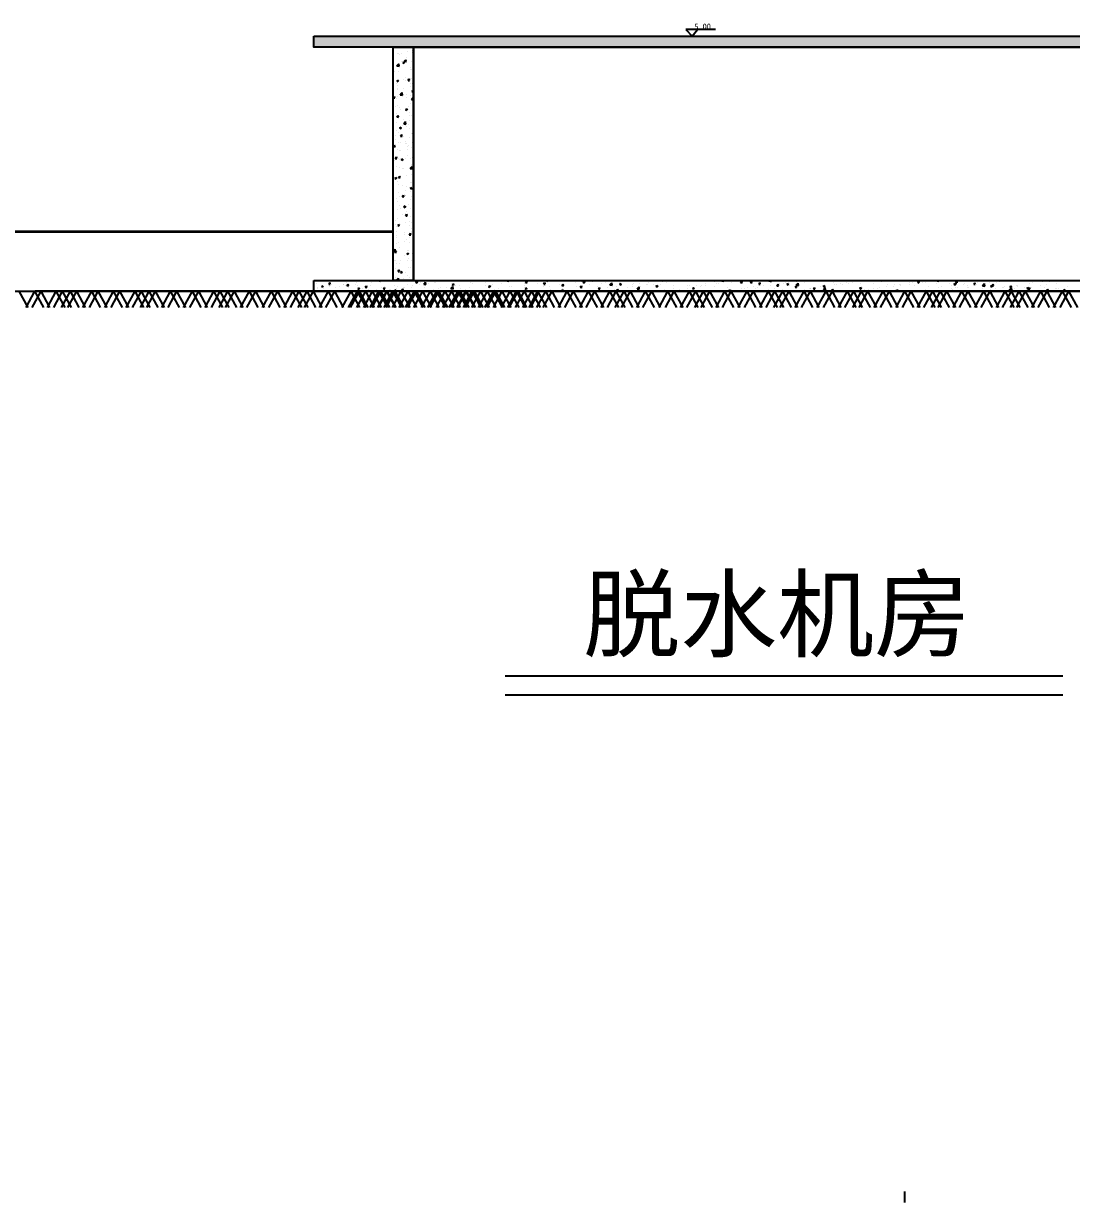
# Model space of a CAD drawing. Header units: inches. Extents: x -343134 to -190334, y -250018 to -182064.
# Drawn here: x -310235 to -289596, y -250018 to -226790 of the extents above; entities that cross this region are included whole.
import ezdxf

# ---------------------------------------------------------------- set-up
doc = ezdxf.new("R2010")
doc.units = ezdxf.units.IN
doc.header["$MEASUREMENT"] = 0

msp = doc.modelspace()

# ---------------------------------------------------------------- hatches: boundary and pattern name
at = {"ltscale": 5}
h = msp.add_hatch(dxfattribs=at)
h.set_pattern_fill('AR-CONC', color=256, scale=50, style=0)
h.set_pattern_definition([(50, (-31192.88, 19613.45), (358.6301, -31.37607), [37.5, -412.5]), (355, (-31192.88, 19613.45), (-69.37567, 376.09607), [30, -330]), (100.4514, (-31163, 19610.83), (289.2547, 344.71977), [31.8701, -350.57106]), (46.1842, (-31192.9, 19713.45), (533.6205, -82.7595), [56.25, -618.75]), (96.6356, (-31148.4, 19706.55), (467.33135, 487.0589), [47.80514, -525.8565]), (351.1842, (-31192.9, 19713.45), (467.331, 487.0593), [45, -495]), (21, (-31142.88, 19688.45), (298.45353, -201.30945), [37.5, -412.5]), (326, (-31142.88, 19688.45), (121.65767, 362.57502), [30, -330]), (71.4514, (-31118, 19671.67), (420.1113, 161.26525), [31.8701, -350.57106]), (37.5, (-31192.88, 19613.45), (6.079928, 166.446927), [0, -326, 0, -335, 0, -331.25]), (7.5, (-31192.88, 19613.45), (131.53477, 197.20586), [0, -191, 0, -318.5, 0, -126.25]), (327.5, (-31304.38, 19613.45), (266.91122, -11.277436), [0, -125, 0, -390, 0, -517.5]), (317.5, (-31354.38, 19613.45), (291.59308, 50.05249), [0, -162.5, 0, -259, 0, -367.5])])
h.paths.add_polyline_path([(-304520, -227039), (-304520, -227253), (-287396, -227253), (-287396, -227039)])

# ---------------------------------------------------------------- linework, layer by layer
for p, q in [((-296608, -226909), (-297192, -226909)), ((-297192, -226909), (-297065, -227039)), ((-297065, -227039), (-296958, -226909)), ((-304520, -227253), (-304520, -227039)), ((-304520, -227039), (-287396, -227039)), ((-287396, -227253), (-304520, -227253)), ((-302952, -227253), (-288748, -227253)), ((-302952, -227253), (-302552, -227253)), ((-302952, -229239), (-302952, -227253)), ((-302952, -229239), (-302952, -227253)), ((-302874, -227379), (-302874, -227379)), ((-302855, -227372), (-302855, -227372)), ((-302790, -227386), (-302790, -227386)), ((-302665, -227347), (-302665, -227347)), ((-302583, -227329), (-302583, -227329)), ((-302583, -227368), (-302583, -227368)), ((-302552, -227253), (-302552, -229239)), ((-302552, -229239), (-302552, -227253)), ((-302881, -227622), (-302842, -227582)), ((-302881, -227622), (-302836, -227629)), ((-302845, -227569), (-302845, -227569)), ((-302836, -227629), (-302842, -227581)), ((-302839, -227403), (-302839, -227403)), ((-302797, -227544), (-302797, -227544)), ((-302765, -227555), (-302730, -227542)), ((-302765, -227555), (-302740, -227572)), ((-302740, -227572), (-302730, -227542)), ((-302730, -227533), (-302706, -227504)), ((-302730, -227533), (-302700, -227536)), ((-302700, -227535), (-302706, -227504)), ((-302685, -227453), (-302685, -227453)), ((-302683, -227554), (-302683, -227554)), ((-302589, -227534), (-302589, -227534)), ((-302928, -227741), (-302928, -227741)), ((-302890, -227640), (-302890, -227640)), ((-302851, -227736), (-302851, -227736)), ((-302704, -227852), (-302704, -227852)), ((-302623, -227651), (-302623, -227651)), ((-302613, -227700), (-302613, -227700)), ((-302601, -227867), (-302601, -227867)), ((-302595, -227700), (-302595, -227700)), ((-302886, -227918), (-302851, -227904)), ((-302886, -227918), (-302861, -227935)), ((-302882, -227963), (-302882, -227963)), ((-302876, -228012), (-302876, -228012)), ((-302876, -228094), (-302876, -228094)), ((-302864, -228069), (-302864, -228069)), ((-302862, -227934), (-302851, -227904)), ((-302857, -227902), (-302857, -227902)), ((-302750, -228078), (-302750, -228078)), ((-302744, -227897), (-302744, -227897)), ((-302720, -227907), (-302720, -227907)), ((-302661, -227909), (-302637, -227880)), ((-302661, -227909), (-302631, -227912)), ((-302631, -227911), (-302637, -227880)), ((-302619, -227880), (-302619, -227880)), ((-302615, -227974), (-302615, -227974)), ((-302607, -228033), (-302607, -228033)), ((-302584, -227962), (-302584, -227962)), ((-302561, -228053), (-302561, -228053)), ((-302950, -228254), (-302926, -228225)), ((-302950, -228254), (-302920, -228256)), ((-302920, -228256), (-302926, -228225)), ((-302882, -228275), (-302882, -228275)), ((-302870, -228235), (-302870, -228235)), ((-302820, -228161), (-302820, -228161)), ((-302814, -228192), (-302776, -228151)), ((-302814, -228192), (-302770, -228199)), ((-302770, -228199), (-302776, -228151)), ((-302693, -228250), (-302693, -228250)), ((-302685, -228187), (-302685, -228187)), ((-302613, -228200), (-302613, -228200)), ((-302591, -228285), (-302567, -228256)), ((-302591, -228285), (-302562, -228288)), ((-302588, -228119), (-302553, -228106)), ((-302588, -228119), (-302563, -228136)), ((-302562, -228288), (-302568, -228256)), ((-302563, -228136), (-302553, -228105)), ((-302553, -228172), (-302553, -228172)), ((-302917, -228417), (-302917, -228417)), ((-302876, -228401), (-302876, -228401)), ((-302824, -228447), (-302824, -228447)), ((-302812, -228484), (-302812, -228484)), ((-302709, -228482), (-302674, -228468)), ((-302709, -228482), (-302685, -228498)), ((-302705, -228485), (-302705, -228485)), ((-302685, -228498), (-302675, -228468)), ((-302650, -228428), (-302650, -228428)), ((-302625, -228533), (-302625, -228533)), ((-302619, -228366), (-302619, -228366)), ((-302888, -228734), (-302888, -228734)), ((-302882, -228568), (-302882, -228568)), ((-302881, -228630), (-302857, -228601)), ((-302881, -228630), (-302851, -228633)), ((-302877, -228645), (-302877, -228645)), ((-302851, -228632), (-302857, -228601)), ((-302750, -228682), (-302750, -228682)), ((-302748, -228762), (-302709, -228721)), ((-302748, -228762), (-302704, -228769)), ((-302704, -228769), (-302709, -228721)), ((-302646, -228783), (-302646, -228783)), ((-302640, -228603), (-302640, -228603)), ((-302631, -228699), (-302631, -228699)), ((-302585, -228595), (-302585, -228595)), ((-302903, -228997), (-302903, -228997)), ((-302894, -228901), (-302894, -228901)), ((-302847, -228937), (-302847, -228937)), ((-302831, -228844), (-302796, -228831)), ((-302831, -228844), (-302806, -228861)), ((-302811, -229006), (-302787, -228977)), ((-302811, -229006), (-302781, -229009)), ((-302806, -228861), (-302796, -228831)), ((-302782, -229008), (-302787, -228977)), ((-302778, -228981), (-302778, -228981)), ((-302771, -228800), (-302771, -228800)), ((-302742, -229005), (-302742, -229005)), ((-302686, -228820), (-302686, -228820)), ((-302637, -228866), (-302637, -228866)), ((-302588, -228956), (-302588, -228956)), ((-302580, -228949), (-302580, -228949)), ((-302952, -229206), (-302918, -229193)), ((-302952, -229208), (-302928, -229224)), ((-302952, -231849), (-302952, -229239)), ((-302952, -231849), (-302952, -229239)), ((-302947, -229192), (-302947, -229192)), ((-302928, -229223), (-302918, -229193)), ((-302909, -229178), (-302909, -229178)), ((-302906, -229234), (-302906, -229234)), ((-302900, -229067), (-302900, -229067)), ((-302850, -229127), (-302850, -229127)), ((-302820, -229129), (-302820, -229129)), ((-302720, -229153), (-302720, -229153)), ((-302707, -229118), (-302707, -229118)), ((-302698, -229155), (-302698, -229155)), ((-302680, -229203), (-302680, -229203)), ((-302649, -229198), (-302649, -229198)), ((-302643, -229032), (-302643, -229032)), ((-302587, -229228), (-302587, -229228)), ((-302583, -229138), (-302583, -229138)), ((-302552, -231849), (-302552, -229239)), ((-302552, -229239), (-302552, -231849)), ((-302947, -229382), (-302947, -229382)), ((-302936, -229488), (-302936, -229488)), ((-302916, -229447), (-302892, -229418)), ((-302916, -229447), (-302886, -229449)), ((-302886, -229449), (-302892, -229418)), ((-302879, -229278), (-302879, -229278)), ((-302842, -229450), (-302842, -229450)), ((-302832, -229461), (-302832, -229461)), ((-302826, -229295), (-302826, -229295)), ((-302810, -229471), (-302810, -229471)), ((-302804, -229291), (-302804, -229291)), ((-302799, -229471), (-302764, -229458)), ((-302799, -229471), (-302774, -229488)), ((-302774, -229488), (-302764, -229458)), ((-302719, -229453), (-302719, -229453)), ((-302680, -229394), (-302680, -229394)), ((-302679, -229274), (-302679, -229274)), ((-302621, -229446), (-302621, -229446)), ((-302579, -229429), (-302579, -229429)), ((-302575, -229461), (-302575, -229461)), ((-302573, -229263), (-302573, -229263)), ((-302557, -229478), (-302552, -229472)), ((-302557, -229478), (-302552, -229479)), ((-302942, -229669), (-302942, -229669)), ((-302890, -229613), (-302890, -229613)), ((-302838, -229628), (-302838, -229628)), ((-302780, -229648), (-302780, -229648)), ((-302753, -229644), (-302753, -229644)), ((-302619, -229647), (-302580, -229606)), ((-302619, -229647), (-302574, -229654)), ((-302599, -229563), (-302599, -229563)), ((-302585, -229596), (-302585, -229596)), ((-302575, -229653), (-302580, -229606)), ((-302920, -229834), (-302885, -229820)), ((-302920, -229834), (-302896, -229851)), ((-302896, -229850), (-302886, -229820)), ((-302884, -229841), (-302884, -229841)), ((-302877, -229903), (-302877, -229903)), ((-302847, -229823), (-302822, -229794)), ((-302847, -229823), (-302817, -229825)), ((-302844, -229794), (-302844, -229794)), ((-302817, -229825), (-302823, -229794)), ((-302699, -229788), (-302699, -229788)), ((-302610, -229915), (-302610, -229915)), ((-302597, -229929), (-302597, -229929)), ((-302591, -229762), (-302591, -229762)), ((-302568, -229799), (-302568, -229799)), ((-302856, -230127), (-302856, -230127)), ((-302850, -229961), (-302850, -229961)), ((-302777, -230199), (-302753, -230170)), ((-302772, -229971), (-302772, -229971)), ((-302748, -230201), (-302753, -230170)), ((-302720, -230086), (-302720, -230086)), ((-302710, -230169), (-302710, -230169)), ((-302706, -230177), (-302706, -230177)), ((-302700, -229996), (-302700, -229996)), ((-302622, -230035), (-302587, -230022)), ((-302622, -230035), (-302597, -230052)), ((-302604, -230095), (-302604, -230095)), ((-302597, -230052), (-302587, -230021)), ((-302575, -229980), (-302575, -229980)), ((-302892, -230246), (-302892, -230246)), ((-302862, -230294), (-302862, -230294)), ((-302838, -230374), (-302838, -230374)), ((-302831, -230194), (-302831, -230194)), ((-302777, -230199), (-302747, -230202)), ((-302744, -230398), (-302709, -230384)), ((-302744, -230398), (-302719, -230414)), ((-302719, -230414), (-302709, -230384)), ((-302701, -230421), (-302701, -230421)), ((-302648, -230349), (-302648, -230349)), ((-302610, -230262), (-302610, -230262)), ((-302600, -230196), (-302600, -230196)), ((-302553, -230217), (-302552, -230216)), ((-302553, -230217), (-302552, -230217)), ((-302874, -230627), (-302874, -230627)), ((-302868, -230460), (-302868, -230460)), ((-302807, -230424), (-302807, -230424)), ((-302780, -230547), (-302780, -230547)), ((-302708, -230575), (-302684, -230546)), ((-302708, -230575), (-302678, -230578)), ((-302702, -230491), (-302702, -230491)), ((-302678, -230577), (-302684, -230546)), ((-302622, -230595), (-302622, -230595)), ((-302616, -230428), (-302616, -230428)), ((-302912, -230744), (-302912, -230744)), ((-302907, -230678), (-302907, -230678)), ((-302893, -230879), (-302893, -230879)), ((-302880, -230793), (-302880, -230793)), ((-302865, -230760), (-302830, -230747)), ((-302865, -230760), (-302840, -230777)), ((-302841, -230777), (-302830, -230747)), ((-302721, -230719), (-302721, -230719)), ((-302640, -230690), (-302640, -230690)), ((-302628, -230761), (-302628, -230761)), ((-302602, -230829), (-302602, -230829)), ((-302602, -230883), (-302602, -230883)), ((-302596, -230702), (-302596, -230702)), ((-302898, -231001), (-302898, -231001)), ((-302887, -230959), (-302887, -230959)), ((-302859, -231097), (-302859, -231097)), ((-302737, -230945), (-302737, -230945)), ((-302734, -231080), (-302734, -231080)), ((-302727, -230899), (-302727, -230899)), ((-302702, -231054), (-302702, -231054)), ((-302640, -231094), (-302640, -231094)), ((-302638, -230951), (-302614, -230922)), ((-302638, -230951), (-302609, -230954)), ((-302634, -230927), (-302634, -230927)), ((-302632, -231012), (-302632, -231012)), ((-302609, -230954), (-302615, -230922)), ((-302567, -230962), (-302552, -230956)), ((-302567, -230962), (-302552, -230971)), ((-302952, -231272), (-302915, -231233)), ((-302952, -231274), (-302909, -231280)), ((-302928, -231296), (-302904, -231267)), ((-302928, -231296), (-302898, -231298)), ((-302909, -231280), (-302915, -231233)), ((-302898, -231298), (-302904, -231267)), ((-302899, -231292), (-302899, -231292)), ((-302893, -231126), (-302893, -231126)), ((-302865, -231277), (-302865, -231277)), ((-302836, -231199), (-302836, -231199)), ((-302688, -231324), (-302653, -231311)), ((-302688, -231324), (-302664, -231341)), ((-302676, -231252), (-302676, -231252)), ((-302664, -231341), (-302654, -231310)), ((-302646, -231260), (-302646, -231260)), ((-302570, -231211), (-302570, -231211)), ((-302569, -231327), (-302552, -231307)), ((-302569, -231327), (-302552, -231329)), ((-302934, -231455), (-302934, -231455)), ((-302905, -231459), (-302905, -231459)), ((-302895, -231512), (-302895, -231512)), ((-302828, -231522), (-302828, -231522)), ((-302807, -231450), (-302807, -231450)), ((-302723, -231352), (-302723, -231352)), ((-302667, -231466), (-302667, -231466)), ((-302652, -231427), (-302652, -231427)), ((-302603, -231462), (-302603, -231462)), ((-302562, -231533), (-302562, -231533)), ((-302939, -231647), (-302939, -231647)), ((-302917, -231792), (-302917, -231792)), ((-302911, -231625), (-302911, -231625)), ((-302887, -231843), (-302848, -231803)), ((-302858, -231672), (-302834, -231643)), ((-302858, -231672), (-302828, -231675)), ((-302843, -231849), (-302849, -231803)), ((-302829, -231674), (-302834, -231643)), ((-302810, -231687), (-302775, -231673)), ((-302810, -231687), (-302785, -231704)), ((-302785, -231703), (-302775, -231673)), ((-302766, -231720), (-302766, -231720)), ((-302755, -231803), (-302755, -231803)), ((-302704, -231687), (-302704, -231687)), ((-302664, -231760), (-302664, -231760)), ((-302658, -231593), (-302658, -231593)), ((-302630, -231786), (-302630, -231786)), ((-302623, -231605), (-302623, -231605)), ((-304514, -231854), (-304514, -231854)), ((-304465, -231908), (-304465, -231908)), ((-304455, -232001), (-304455, -232001)), ((-304453, -231988), (-304453, -231988)), ((-304369, -231969), (-304334, -231956)), ((-304369, -231969), (-304344, -231986)), ((-304360, -231975), (-304360, -231975)), ((-304344, -231986), (-304334, -231956)), ((-304331, -232010), (-304331, -232010)), ((-304223, -231923), (-304199, -231894)), ((-304223, -231923), (-304194, -231925)), ((-304202, -231969), (-304202, -231969)), ((-304194, -231925), (-304200, -231894)), ((-304198, -231919), (-304198, -231919)), ((-304162, -231938), (-304162, -231938)), ((-304093, -231987), (-304093, -231987)), ((-304015, -231968), (-304015, -231968)), ((-303943, -231932), (-303943, -231932)), ((-303931, -231931), (-303931, -231931)), ((-303890, -231952), (-303890, -231952)), ((-303870, -231887), (-303870, -231887)), ((-303865, -231954), (-303841, -231925)), ((-303865, -231954), (-303835, -231957)), ((-303835, -231956), (-303841, -231925)), ((-303826, -231998), (-303826, -231998)), ((-303701, -231927), (-303701, -231927)), ((-303686, -231896), (-303686, -231896)), ((-303665, -231942), (-303665, -231942)), ((-303650, -232009), (-303615, -231996)), ((-303650, -232009), (-303626, -232026)), ((-303626, -232026), (-303616, -231996)), ((-303559, -232009), (-303559, -232009)), ((-303506, -231985), (-303482, -231957)), ((-303506, -231985), (-303476, -231988)), ((-303477, -231988), (-303482, -231956)), ((-303439, -232031), (-303439, -232031)), ((-303433, -231864), (-303433, -231864)), ((-303398, -231953), (-303398, -231953)), ((-303385, -231885), (-303385, -231885)), ((-303292, -232020), (-303292, -232020)), ((-303260, -231869), (-303260, -231869)), ((-303228, -231849), (-303205, -231865)), ((-303206, -231865), (-303200, -231849)), ((-303202, -232041), (-303202, -232041)), ((-303180, -231993), (-303180, -231993)), ((-303148, -232017), (-303123, -231988)), ((-303148, -232017), (-303118, -232019)), ((-303131, -231965), (-303131, -231965)), ((-303118, -232019), (-303124, -231988)), ((-303025, -232032), (-303025, -232032)), ((-303016, -232036), (-303016, -232036)), ((-302552, -231849), (-302952, -231849)), ((-302932, -232049), (-302897, -232036)), ((-302923, -231958), (-302923, -231958)), ((-302906, -232064), (-302897, -232036)), ((-302887, -231843), (-302849, -231849)), ((-302886, -232000), (-302886, -232000)), ((-302864, -231976), (-302864, -231976)), ((-302849, -231849), (-302843, -231850)), ((-302843, -231850), (-302843, -231849)), ((-302789, -232048), (-302765, -232019)), ((-302759, -232050), (-302765, -232019)), ((-302761, -231983), (-302761, -231983)), ((-302758, -232043), (-302758, -232043)), ((-302724, -231986), (-302724, -231986)), ((-302670, -231926), (-302670, -231926)), ((-302597, -231987), (-302597, -231987)), ((-302572, -231958), (-302572, -231958)), ((-302512, -231888), (-302477, -231875)), ((-302512, -231888), (-302487, -231905)), ((-302487, -231905), (-302477, -231874)), ((-302433, -231936), (-302433, -231936)), ((-302411, -231889), (-302411, -231889)), ((-302354, -231926), (-302315, -231885)), ((-302354, -231926), (-302309, -231933)), ((-302330, -231998), (-302330, -231998)), ((-302309, -231933), (-302315, -231885)), ((-302313, -232045), (-302313, -232045)), ((-302256, -231917), (-302256, -231917)), ((-302160, -232020), (-302160, -232020)), ((-302154, -231853), (-302154, -231853)), ((-302141, -231885), (-302141, -231885)), ((-302131, -231900), (-302131, -231900)), ((-302063, -232010), (-302063, -232010)), ((-302021, -231995), (-302021, -231995)), ((-301941, -231875), (-301941, -231875)), ((-301908, -231988), (-301908, -231988)), ((-301820, -232009), (-301781, -231968)), ((-301820, -232009), (-301776, -232016)), ((-301796, -232021), (-301796, -232021)), ((-301793, -231928), (-301758, -231915)), ((-301793, -231928), (-301768, -231945)), ((-301776, -232016), (-301781, -231968)), ((-301768, -231945), (-301758, -231914)), ((-301757, -232031), (-301757, -232031)), ((-301730, -231945), (-301730, -231945)), ((-301648, -231950), (-301648, -231950)), ((-301632, -232014), (-301632, -232014)), ((-301529, -232032), (-301529, -232032)), ((-301443, -231990), (-301443, -231990)), ((-301438, -231895), (-301438, -231895)), ((-301391, -231915), (-301391, -231915)), ((-301262, -232043), (-301262, -232043)), ((-301139, -231883), (-301139, -231883)), ((-301127, -231948), (-301127, -231948)), ((-301075, -231968), (-301040, -231955)), ((-301075, -231968), (-301050, -231985)), ((-301050, -231985), (-301040, -231954)), ((-301002, -231931), (-301002, -231931)), ((-300956, -232020), (-300956, -232020)), ((-300885, -232012), (-300885, -232012)), ((-300812, -231907), (-300812, -231907)), ((-300707, -231860), (-300697, -231849)), ((-300707, -231860), (-300677, -231863)), ((-300677, -231863), (-300679, -231849)), ((-300664, -231970), (-300664, -231970)), ((-300628, -231977), (-300628, -231977)), ((-300503, -232046), (-300503, -232046)), ((-300497, -231865), (-300497, -231865)), ((-300376, -231945), (-300376, -231945)), ((-300373, -231920), (-300373, -231920)), ((-300356, -232008), (-300321, -231995)), ((-300356, -232008), (-300331, -232025)), ((-300348, -231892), (-300324, -231863)), ((-300348, -231892), (-300318, -231894)), ((-300331, -232025), (-300321, -231995)), ((-300318, -231894), (-300324, -231863)), ((-300314, -232021), (-300314, -232021)), ((-300116, -231907), (-300116, -231907)), ((-300081, -231870), (-300081, -231870)), ((-299998, -231979), (-299998, -231979)), ((-299989, -231923), (-299965, -231894)), ((-299989, -231923), (-299959, -231926)), ((-299960, -231925), (-299965, -231894)), ((-299932, -231849), (-299911, -231864)), ((-299911, -231863), (-299906, -231849)), ((-299873, -231963), (-299873, -231963)), ((-299865, -232039), (-299865, -232039)), ((-299859, -231872), (-299859, -231872)), ((-299683, -231938), (-299683, -231938)), ((-299637, -232048), (-299602, -232035)), ((-299631, -231954), (-299607, -231926)), ((-299631, -231954), (-299601, -231957)), ((-299613, -232007), (-299613, -232007)), ((-299612, -232064), (-299603, -232035)), ((-299601, -231957), (-299607, -231925)), ((-299563, -231856), (-299563, -231856)), ((-299367, -231896), (-299367, -231896)), ((-299353, -231969), (-299353, -231969)), ((-299297, -231867), (-299297, -231867)), ((-299272, -231986), (-299248, -231957)), ((-299272, -231986), (-299242, -231988)), ((-299242, -231988), (-299248, -231957)), ((-299242, -231880), (-299242, -231880)), ((-299227, -232018), (-299227, -232018)), ((-299218, -231853), (-299215, -231849)), ((-299218, -231853), (-299174, -231860)), ((-299217, -231887), (-299182, -231874)), ((-299217, -231887), (-299192, -231904)), ((-299193, -231904), (-299182, -231873)), ((-299174, -231859), (-299175, -231849)), ((-299096, -231934), (-299096, -231934)), ((-299053, -231855), (-299053, -231855)), ((-299030, -231878), (-299030, -231878)), ((-298935, -231968), (-298935, -231968)), ((-298913, -232017), (-298889, -231988)), ((-298913, -232017), (-298884, -232020)), ((-298884, -232019), (-298889, -231988)), ((-298869, -232010), (-298869, -232010)), ((-298844, -231902), (-298844, -231902)), ((-298763, -231889), (-298763, -231889)), ((-298743, -231994), (-298743, -231994)), ((-298685, -231936), (-298646, -231895)), ((-298685, -231936), (-298640, -231942)), ((-298640, -231942), (-298646, -231895)), ((-298644, -231918), (-298644, -231918)), ((-298590, -232031), (-298590, -232031)), ((-298584, -231864), (-298584, -231864)), ((-298555, -232048), (-298531, -232020)), ((-298554, -231969), (-298554, -231969)), ((-298525, -232051), (-298531, -232020)), ((-298524, -232028), (-298524, -232028)), ((-298499, -231927), (-298464, -231914)), ((-298499, -231927), (-298474, -231944)), ((-298496, -231901), (-298496, -231901)), ((-298474, -231944), (-298464, -231913)), ((-298352, -231868), (-298352, -231868)), ((-298334, -231996), (-298334, -231996)), ((-298238, -231927), (-298238, -231927)), ((-298232, -231978), (-298232, -231978)), ((-298229, -231912), (-298229, -231912)), ((-298151, -232018), (-298112, -231978)), ((-298151, -232018), (-298107, -232025)), ((-298113, -231911), (-298113, -231911)), ((-298107, -232025), (-298112, -231978)), ((-298081, -231964), (-298081, -231964)), ((-297962, -231923), (-297962, -231923)), ((-297941, -231928), (-297941, -231928)), ((-297924, -231886), (-297924, -231886)), ((-297821, -231926), (-297821, -231926)), ((-297780, -231967), (-297745, -231954)), ((-297780, -231967), (-297755, -231984)), ((-297756, -231984), (-297745, -231953)), ((-297740, -232042), (-297740, -232042)), ((-297695, -231935), (-297695, -231935)), ((-297649, -231878), (-297649, -231878)), ((-297614, -232025), (-297614, -232025)), ((-297565, -231891), (-297565, -231891)), ((-297428, -231946), (-297428, -231946)), ((-297425, -232000), (-297425, -232000)), ((-297318, -232025), (-297318, -232025)), ((-297312, -231859), (-297312, -231859)), ((-297166, -232003), (-297166, -232003)), ((-297161, -231957), (-297161, -231957)), ((-297109, -231959), (-297109, -231959)), ((-297062, -232007), (-297027, -231994)), ((-297062, -232007), (-297037, -232024)), ((-297058, -231988), (-297058, -231988)), ((-297037, -232024), (-297027, -231993)), ((-296984, -231942), (-296984, -231942)), ((-296894, -231968), (-296894, -231968)), ((-296875, -231953), (-296875, -231953)), ((-296802, -231953), (-296802, -231953)), ((-296795, -231917), (-296795, -231917)), ((-296636, -231849), (-296617, -231863)), ((-296627, -231980), (-296627, -231980)), ((-296617, -231862), (-296612, -231849)), ((-296583, -231902), (-296583, -231902)), ((-296549, -231921), (-296549, -231921)), ((-296479, -231876), (-296479, -231876)), ((-296472, -231861), (-296463, -231849)), ((-296472, -231861), (-296442, -231863)), ((-296443, -231863), (-296445, -231849)), ((-296361, -231991), (-296361, -231991)), ((-296354, -231859), (-296354, -231859)), ((-296343, -232047), (-296308, -232034)), ((-296343, -232047), (-296318, -232064)), ((-296318, -232064), (-296308, -232033)), ((-296296, -232032), (-296296, -232032)), ((-296292, -231852), (-296292, -231852)), ((-296289, -231883), (-296289, -231883)), ((-296114, -231892), (-296090, -231863)), ((-296114, -231892), (-296084, -231895)), ((-296094, -232002), (-296094, -232002)), ((-296084, -231894), (-296090, -231863)), ((-296039, -232014), (-296039, -232014)), ((-295980, -231990), (-295980, -231990)), ((-295923, -231886), (-295888, -231872)), ((-295923, -231886), (-295898, -231903)), ((-295898, -231902), (-295888, -231872)), ((-295855, -231973), (-295855, -231973)), ((-295827, -232014), (-295827, -232014)), ((-295786, -231982), (-295786, -231982)), ((-295755, -231923), (-295731, -231895)), ((-295755, -231923), (-295725, -231926)), ((-295725, -231926), (-295731, -231894)), ((-295666, -231949), (-295666, -231949)), ((-295560, -232025), (-295560, -232025)), ((-295549, -231862), (-295537, -231849)), ((-295549, -231862), (-295505, -231869)), ((-295527, -231945), (-295527, -231945)), ((-295505, -231869), (-295507, -231849)), ((-295438, -232001), (-295438, -232001)), ((-295396, -231955), (-295372, -231926)), ((-295396, -231955), (-295367, -231957)), ((-295367, -231957), (-295373, -231926)), ((-295350, -231907), (-295350, -231907)), ((-295293, -232036), (-295293, -232036)), ((-295270, -231910), (-295270, -231910)), ((-295225, -231890), (-295225, -231890)), ((-295204, -231926), (-295169, -231912)), ((-295204, -231926), (-295180, -231943)), ((-295180, -231942), (-295170, -231912)), ((-295146, -231951), (-295146, -231951)), ((-295038, -231986), (-295014, -231957)), ((-295038, -231986), (-295008, -231989)), ((-295035, -231866), (-295035, -231866)), ((-295026, -232047), (-295026, -232047)), ((-295023, -232044), (-295023, -232044)), ((-295017, -231878), (-295017, -231878)), ((-295016, -231945), (-294977, -231904)), ((-295016, -231945), (-294971, -231952)), ((-295008, -231989), (-295014, -231957)), ((-294971, -231952), (-294977, -231904)), ((-294854, -231900), (-294854, -231900)), ((-294851, -232021), (-294851, -232021)), ((-294821, -231860), (-294821, -231860)), ((-294764, -232007), (-294764, -232007)), ((-294735, -232010), (-294735, -232010)), ((-294726, -232005), (-294726, -232005)), ((-294679, -232018), (-294655, -231989)), ((-294679, -232018), (-294649, -232020)), ((-294650, -232020), (-294655, -231989)), ((-294563, -231850), (-294563, -231850)), ((-294554, -231872), (-294554, -231872)), ((-294537, -231980), (-294537, -231980)), ((-294507, -231972), (-294507, -231972)), ((-294486, -231966), (-294451, -231953)), ((-294486, -231966), (-294461, -231983)), ((-294482, -232028), (-294443, -231987)), ((-294482, -232028), (-294438, -232035)), ((-294461, -231983), (-294451, -231952)), ((-294443, -231960), (-294443, -231960)), ((-294438, -232035), (-294443, -231987)), ((-294321, -232049), (-294296, -232020)), ((-294291, -232051), (-294297, -232020)), ((-294287, -231883), (-294287, -231883)), ((-294254, -231939), (-294254, -231939)), ((-294221, -231938), (-294221, -231938)), ((-294151, -231910), (-294151, -231910)), ((-294096, -231922), (-294096, -231922)), ((-294020, -231894), (-294020, -231894)), ((-293995, -231902), (-293995, -231902)), ((-293906, -231897), (-293906, -231897)), ((-293860, -231860), (-293860, -231860)), ((-293767, -232006), (-293732, -231993)), ((-293767, -232006), (-293742, -232023)), ((-293753, -231905), (-293753, -231905)), ((-293744, -232033), (-293744, -232033)), ((-293743, -232023), (-293732, -231992)), ((-293738, -231867), (-293738, -231867)), ((-293669, -232035), (-293669, -232035)), ((-293597, -232036), (-293597, -232036)), ((-293592, -231850), (-293592, -231850)), ((-293590, -231855), (-293590, -231855)), ((-293491, -232001), (-293491, -232001)), ((-293487, -231917), (-293487, -231917)), ((-293407, -232011), (-293407, -232011)), ((-293377, -231985), (-293377, -231985)), ((-293340, -231849), (-293322, -231862)), ((-293325, -231861), (-293325, -231861)), ((-293322, -231861), (-293318, -231849)), ((-293232, -231964), (-293232, -231964)), ((-293220, -231928), (-293220, -231928)), ((-293092, -231969), (-293092, -231969)), ((-293086, -231935), (-293086, -231935)), ((-293058, -231872), (-293058, -231872)), ((-293049, -232046), (-293014, -232033)), ((-293049, -232046), (-293024, -232063)), ((-293024, -232063), (-293014, -232032)), ((-292975, -231929), (-292975, -231929)), ((-292967, -231953), (-292967, -231953)), ((-292953, -231939), (-292953, -231939)), ((-292794, -231885), (-292794, -231885)), ((-292791, -231883), (-292791, -231883)), ((-292777, -231928), (-292777, -231928)), ((-292723, -231897), (-292723, -231897)), ((-292686, -231951), (-292686, -231951)), ((-292629, -231885), (-292594, -231871)), ((-292629, -231885), (-292604, -231902)), ((-292604, -231901), (-292594, -231871)), ((-292524, -231895), (-292524, -231895)), ((-292469, -232025), (-292469, -232025)), ((-292463, -231859), (-292463, -231859)), ((-292461, -231886), (-292461, -231886)), ((-292419, -231962), (-292419, -231962)), ((-292336, -231870), (-292336, -231870)), ((-292278, -232042), (-292278, -232042)), ((-292257, -231906), (-292257, -231906)), ((-292238, -231861), (-292228, -231849)), ((-292238, -231861), (-292208, -231864)), ((-292212, -231990), (-292212, -231990)), ((-292208, -231863), (-292211, -231849)), ((-292152, -231973), (-292152, -231973)), ((-291990, -231917), (-291990, -231917)), ((-291963, -232001), (-291963, -232001)), ((-291960, -231958), (-291960, -231958)), ((-291940, -232033), (-291940, -232033)), ((-291910, -231925), (-291875, -231911)), ((-291910, -231925), (-291885, -231942)), ((-291885, -231941), (-291875, -231911)), ((-291885, -231984), (-291885, -231984)), ((-291880, -231872), (-291859, -231849)), ((-291880, -231892), (-291855, -231864)), ((-291880, -231872), (-291836, -231879)), ((-291880, -231892), (-291850, -231895)), ((-291850, -231895), (-291856, -231863)), ((-291836, -231878), (-291839, -231849)), ((-291837, -231984), (-291837, -231984)), ((-291724, -231929), (-291724, -231929)), ((-291700, -231921), (-291700, -231921)), ((-291648, -231959), (-291648, -231959)), ((-291648, -231983), (-291648, -231983)), ((-291618, -231996), (-291618, -231996)), ((-291521, -231924), (-291497, -231895)), ((-291521, -231924), (-291491, -231926)), ((-291491, -231926), (-291497, -231895)), ((-291457, -231940), (-291457, -231940)), ((-291443, -231886), (-291443, -231886)), ((-291357, -231933), (-291357, -231933)), ((-291351, -232007), (-291351, -232007)), ((-291347, -231955), (-291308, -231914)), ((-291347, -231955), (-291302, -231961)), ((-291332, -231918), (-291332, -231918)), ((-291302, -231961), (-291308, -231914)), ((-291237, -232043), (-291237, -232043)), ((-291207, -231901), (-291207, -231901)), ((-291197, -232020), (-291197, -232020)), ((-291191, -231854), (-291191, -231854)), ((-291191, -231965), (-291156, -231951)), ((-291191, -231965), (-291167, -231982)), ((-291190, -231951), (-291190, -231951)), ((-291167, -231981), (-291157, -231951)), ((-291162, -231955), (-291138, -231926)), ((-291162, -231955), (-291132, -231958)), ((-291133, -231958), (-291138, -231926)), ((-291084, -232018), (-291084, -232018)), ((-291065, -231883), (-291065, -231883)), ((-291018, -231876), (-291018, -231876)), ((-290945, -231993), (-290945, -231993)), ((-290937, -231983), (-290937, -231983)), ((-290923, -231962), (-290923, -231962)), ((-290833, -232032), (-290833, -232032)), ((-290817, -232030), (-290817, -232030)), ((-290813, -232037), (-290774, -231997)), ((-290813, -232037), (-290768, -232044)), ((-290804, -231987), (-290780, -231958)), ((-290804, -231987), (-290774, -231989)), ((-290774, -231989), (-290780, -231958)), ((-290769, -232044), (-290774, -231997)), ((-290708, -232015), (-290708, -232015)), ((-290680, -231947), (-290680, -231947)), ((-290656, -231974), (-290656, -231974)), ((-290654, -231943), (-290654, -231943)), ((-290551, -232041), (-290551, -232041)), ((-290519, -231991), (-290519, -231991)), ((-290473, -232005), (-290438, -231991)), ((-290473, -232005), (-290448, -232022)), ((-290448, -232021), (-290438, -231991)), ((-290445, -232018), (-290421, -231989)), ((-290445, -232018), (-290415, -232021)), ((-290428, -231915), (-290428, -231915)), ((-290415, -232020), (-290421, -231989)), ((-290389, -231985), (-290389, -231985)), ((-290362, -231893), (-290362, -231893)), ((-290203, -231949), (-290203, -231949)), ((-290174, -232044), (-290174, -232044)), ((-290168, -231878), (-290168, -231878)), ((-290122, -231996), (-290122, -231996)), ((-290086, -232049), (-290062, -232021)), ((-290078, -231932), (-290078, -231932)), ((-290057, -232052), (-290062, -232020)), ((-290044, -231849), (-290028, -231860)), ((-290028, -231860), (-290024, -231849)), ((-289917, -232009), (-289917, -232009)), ((-289889, -231908), (-289889, -231908)), ((-289880, -232018), (-289880, -232018)), ((-289855, -232007), (-289855, -232007)), ((-289754, -232045), (-289719, -232032)), ((-289754, -232045), (-289729, -232062)), ((-289730, -232062), (-289719, -232031)), ((-289665, -231977), (-289665, -231977)), ((-343134, -232064), (-247110, -232064)), ((-310326, -232064), (-310152, -232385)), ((-310019, -232064), (-310193, -232385)), ((-309895, -232064), (-310069, -232385)), ((-310019, -232064), (-309845, -232385)), ((-292881, -232064), (-310005, -232064)), ((-309895, -232064), (-309721, -232385)), ((-309597, -232064), (-309771, -232385)), ((-309473, -232064), (-309647, -232385)), ((-309597, -232064), (-309423, -232385)), ((-309318, -232064), (-309493, -232385)), ((-309473, -232064), (-309299, -232385)), ((-309194, -232064), (-309368, -232385)), ((-309318, -232064), (-309144, -232385)), ((-309194, -232064), (-309020, -232385)), ((-308897, -232064), (-309071, -232385)), ((-308772, -232064), (-308946, -232385)), ((-308897, -232064), (-308723, -232385)), ((-308772, -232064), (-308598, -232385)), ((-308467, -232064), (-308641, -232385)), ((-308343, -232064), (-308517, -232385)), ((-308467, -232064), (-308293, -232385)), ((-308343, -232064), (-308169, -232385)), ((-308045, -232064), (-308219, -232385)), ((-307921, -232064), (-308095, -232385)), ((-308045, -232064), (-307871, -232385)), ((-307767, -232064), (-307941, -232385)), ((-307921, -232064), (-307747, -232385)), ((-307642, -232064), (-307816, -232385)), ((-307767, -232064), (-307592, -232385)), ((-307642, -232064), (-307468, -232385)), ((-307345, -232064), (-307519, -232385)), ((-307220, -232064), (-307394, -232385)), ((-307345, -232064), (-307171, -232385)), ((-307220, -232064), (-307046, -232385)), ((-306915, -232064), (-307089, -232385)), ((-306791, -232064), (-306965, -232385)), ((-306915, -232064), (-306741, -232385)), ((-306791, -232064), (-306617, -232385)), ((-306493, -232064), (-306667, -232385)), ((-306369, -232064), (-306543, -232385)), ((-306493, -232064), (-306319, -232385)), ((-306215, -232064), (-306389, -232385)), ((-306369, -232064), (-306195, -232385)), ((-306090, -232064), (-306265, -232385)), ((-306215, -232064), (-306041, -232385)), ((-306090, -232064), (-305916, -232385)), ((-305793, -232064), (-305967, -232385)), ((-305669, -232064), (-305843, -232385)), ((-305793, -232064), (-305619, -232385)), ((-305669, -232064), (-305495, -232385)), ((-305359, -232064), (-305533, -232385)), ((-305234, -232064), (-305408, -232385)), ((-305359, -232064), (-305185, -232385)), ((-305234, -232064), (-305060, -232385)), ((-304937, -232064), (-305111, -232385)), ((-304813, -232064), (-304987, -232385)), ((-304937, -232064), (-304763, -232385)), ((-304658, -232064), (-304832, -232385)), ((-304813, -232064), (-304639, -232385)), ((-304534, -232064), (-304708, -232385)), ((-304658, -232064), (-304484, -232385)), ((-304534, -232064), (-304360, -232385)), ((-304236, -232064), (-304410, -232385)), ((-304112, -232064), (-304286, -232385)), ((-304236, -232064), (-304062, -232385)), ((-304112, -232064), (-303938, -232385)), ((-303790, -232064), (-303964, -232385)), ((-303665, -232064), (-303839, -232385)), ((-303625, -232064), (-303799, -232385)), ((-303790, -232064), (-303615, -232385)), ((-303692, -232063), (-303692, -232063)), ((-303501, -232064), (-303675, -232385)), ((-303665, -232064), (-303491, -232385)), ((-303625, -232064), (-303451, -232385)), ((-303368, -232064), (-303542, -232385)), ((-303501, -232064), (-303327, -232385)), ((-303243, -232064), (-303417, -232385)), ((-303204, -232064), (-303378, -232385)), ((-303368, -232064), (-303194, -232385)), ((-303089, -232064), (-303263, -232385)), ((-303079, -232064), (-303253, -232385)), ((-303243, -232064), (-303069, -232385)), ((-303204, -232064), (-303030, -232385)), ((-302965, -232064), (-303139, -232385)), ((-302925, -232064), (-303099, -232385)), ((-303089, -232064), (-302915, -232385)), ((-303079, -232064), (-302905, -232385)), ((-302801, -232064), (-302975, -232385)), ((-302965, -232064), (-302791, -232385)), ((-302932, -232049), (-302910, -232064)), ((-302925, -232064), (-302751, -232385)), ((-302667, -232064), (-302841, -232385)), ((-302801, -232064), (-302627, -232385)), ((-302789, -232048), (-302759, -232051)), ((-302543, -232064), (-302717, -232385)), ((-302503, -232064), (-302677, -232385)), ((-302667, -232064), (-302493, -232385)), ((-302379, -232064), (-302553, -232385)), ((-302543, -232064), (-302369, -232385)), ((-302503, -232064), (-302329, -232385)), ((-302491, -232054), (-302491, -232054)), ((-302417, -232064), (-302406, -232051)), ((-302417, -232055), (-302417, -232055)), ((-302404, -232064), (-302406, -232050)), ((-302229, -232064), (-302403, -232385)), ((-302379, -232064), (-302205, -232385)), ((-302104, -232064), (-302278, -232385)), ((-302061, -232064), (-302235, -232385)), ((-302229, -232064), (-302054, -232385)), ((-301936, -232064), (-302110, -232385)), ((-302104, -232064), (-301930, -232385)), ((-302061, -232064), (-301887, -232385)), ((-301807, -232064), (-301981, -232385)), ((-301936, -232064), (-301762, -232385)), ((-301682, -232064), (-301856, -232385)), ((-301639, -232064), (-301813, -232385)), ((-301807, -232064), (-301633, -232385)), ((-301528, -232064), (-301702, -232385)), ((-301515, -232064), (-301689, -232385)), ((-301682, -232064), (-301508, -232385)), ((-301639, -232064), (-301465, -232385)), ((-301404, -232064), (-301578, -232385)), ((-301360, -232064), (-301534, -232385)), ((-301528, -232064), (-301354, -232385)), ((-301515, -232064), (-301341, -232385)), ((-301236, -232064), (-301410, -232385)), ((-301404, -232064), (-301230, -232385)), ((-301360, -232064), (-301186, -232385)), ((-301106, -232064), (-301280, -232385)), ((-301260, -232064), (-301248, -232051)), ((-301246, -232064), (-301248, -232051)), ((-301236, -232064), (-301062, -232385)), ((-300982, -232064), (-301156, -232385)), ((-301145, -232050), (-301145, -232050)), ((-300939, -232064), (-301113, -232385)), ((-301106, -232064), (-300932, -232385)), ((-300995, -232055), (-300995, -232055)), ((-300814, -232064), (-300988, -232385)), ((-300982, -232064), (-300808, -232385)), ((-300939, -232064), (-300764, -232385)), ((-300655, -232064), (-300829, -232385)), ((-300814, -232064), (-300640, -232385)), ((-300531, -232064), (-300705, -232385)), ((-300502, -232064), (-300676, -232385)), ((-300655, -232064), (-300481, -232385)), ((-300628, -232062), (-300628, -232062)), ((-300378, -232064), (-300552, -232385)), ((-300531, -232064), (-300357, -232385)), ((-300502, -232064), (-300328, -232385)), ((-300233, -232064), (-300407, -232385)), ((-300378, -232064), (-300204, -232385)), ((-300109, -232064), (-300283, -232385)), ((-300080, -232064), (-300254, -232385)), ((-300233, -232064), (-300059, -232385)), ((-299955, -232064), (-300129, -232385)), ((-300109, -232064), (-299935, -232385)), ((-299830, -232064), (-300005, -232385)), ((-299955, -232064), (-299781, -232385)), ((-299830, -232064), (-299656, -232385)), ((-299533, -232064), (-299707, -232385)), ((-299637, -232048), (-299614, -232064)), ((-299409, -232064), (-299583, -232385)), ((-299533, -232064), (-299359, -232385)), ((-299409, -232064), (-299235, -232385)), ((-299113, -232064), (-299287, -232385)), ((-299184, -232052), (-299184, -232052)), ((-298989, -232064), (-299163, -232385)), ((-299113, -232064), (-298939, -232385)), ((-298989, -232064), (-298815, -232385)), ((-298691, -232064), (-298865, -232385)), ((-298567, -232064), (-298741, -232385)), ((-298691, -232064), (-298517, -232385)), ((-298413, -232064), (-298587, -232385)), ((-298567, -232064), (-298393, -232385)), ((-298555, -232048), (-298525, -232051)), ((-298288, -232064), (-298462, -232385)), ((-298413, -232064), (-298239, -232385)), ((-298288, -232064), (-298114, -232385)), ((-298183, -232064), (-298172, -232051)), ((-298170, -232064), (-298172, -232051)), ((-297991, -232064), (-298165, -232385)), ((-297867, -232064), (-298041, -232385)), ((-297991, -232064), (-297817, -232385)), ((-297867, -232064), (-297693, -232385)), ((-297549, -232064), (-297723, -232385)), ((-297424, -232064), (-297598, -232385)), ((-297582, -232064), (-297578, -232061)), ((-297578, -232064), (-297579, -232060)), ((-297571, -232057), (-297571, -232057)), ((-297549, -232064), (-297374, -232385)), ((-297458, -232053), (-297458, -232053)), ((-297424, -232064), (-297250, -232385)), ((-297127, -232064), (-297301, -232385)), ((-297002, -232064), (-297176, -232385)), ((-297127, -232064), (-296953, -232385)), ((-296848, -232064), (-297022, -232385)), ((-297002, -232064), (-296828, -232385)), ((-296724, -232064), (-296898, -232385)), ((-296848, -232064), (-296674, -232385)), ((-296724, -232064), (-296550, -232385)), ((-296426, -232064), (-296600, -232385)), ((-296485, -232056), (-296485, -232056)), ((-296302, -232064), (-296476, -232385)), ((-296426, -232064), (-296252, -232385)), ((-296302, -232064), (-296128, -232385)), ((-296295, -232050), (-296295, -232050)), ((-295990, -232064), (-296164, -232385)), ((-295865, -232064), (-296039, -232385)), ((-295990, -232064), (-295816, -232385)), ((-295865, -232064), (-295691, -232385)), ((-295568, -232064), (-295742, -232385)), ((-295729, -232051), (-295729, -232051)), ((-295444, -232064), (-295618, -232385)), ((-295568, -232064), (-295394, -232385)), ((-295289, -232064), (-295463, -232385)), ((-295444, -232064), (-295270, -232385)), ((-295165, -232064), (-295339, -232385)), ((-295289, -232064), (-295115, -232385)), ((-295167, -232063), (-295167, -232063)), ((-295165, -232064), (-294991, -232385)), ((-294868, -232064), (-295042, -232385)), ((-295026, -232060), (-295026, -232060)), ((-294743, -232064), (-294917, -232385)), ((-294868, -232064), (-294693, -232385)), ((-294759, -232059), (-294759, -232059)), ((-294743, -232064), (-294569, -232385)), ((-294435, -232064), (-294609, -232385)), ((-294311, -232064), (-294485, -232385)), ((-294435, -232064), (-294261, -232385)), ((-294321, -232049), (-294291, -232052)), ((-294311, -232064), (-294137, -232385)), ((-294013, -232064), (-294187, -232385)), ((-293889, -232064), (-294063, -232385)), ((-294013, -232064), (-293839, -232385)), ((-293948, -232064), (-293938, -232052)), ((-293936, -232064), (-293938, -232051)), ((-293734, -232064), (-293908, -232385)), ((-293889, -232064), (-293715, -232385)), ((-293610, -232064), (-293784, -232385)), ((-293734, -232064), (-293560, -232385)), ((-293722, -232052), (-293722, -232052)), ((-293610, -232064), (-293436, -232385)), ((-293313, -232064), (-293487, -232385)), ((-293188, -232064), (-293362, -232385)), ((-293313, -232064), (-293139, -232385)), ((-293188, -232064), (-293014, -232385)), ((-292881, -232064), (-293055, -232385)), ((-292757, -232064), (-292931, -232385)), ((-292881, -232064), (-292707, -232385)), ((-292757, -232064), (-292583, -232385)), ((-292729, -232063), (-292729, -232063)), ((-292459, -232064), (-292633, -232385)), ((-292335, -232064), (-292509, -232385)), ((-292459, -232064), (-292285, -232385)), ((-292181, -232064), (-292355, -232385)), ((-292335, -232064), (-292161, -232385)), ((-292056, -232064), (-292230, -232385)), ((-292181, -232064), (-292007, -232385)), ((-292056, -232064), (-291882, -232385)), ((-291759, -232064), (-291933, -232385)), ((-291635, -232064), (-291809, -232385)), ((-291759, -232064), (-291585, -232385)), ((-291635, -232064), (-291461, -232385)), ((-291329, -232064), (-291503, -232385)), ((-291449, -232052), (-291449, -232052)), ((-291205, -232064), (-291379, -232385)), ((-291329, -232064), (-291155, -232385)), ((-291205, -232064), (-291031, -232385)), ((-290907, -232064), (-291081, -232385)), ((-290783, -232064), (-290957, -232385)), ((-290907, -232064), (-290733, -232385)), ((-290629, -232064), (-290803, -232385)), ((-290783, -232064), (-290609, -232385)), ((-290504, -232064), (-290678, -232385)), ((-290629, -232064), (-290455, -232385)), ((-290504, -232064), (-290330, -232385)), ((-290207, -232064), (-290381, -232385)), ((-290284, -232052), (-290284, -232052)), ((-290083, -232064), (-290257, -232385)), ((-290207, -232064), (-290033, -232385)), ((-290086, -232049), (-290057, -232052)), ((-290083, -232064), (-289909, -232385)), ((-290017, -232063), (-290017, -232063)), ((-289777, -232064), (-289952, -232385)), ((-289653, -232064), (-289827, -232385)), ((-289777, -232064), (-289603, -232385)), ((-289714, -232064), (-289704, -232052)), ((-289702, -232064), (-289704, -232052)), ((-289704, -232063), (-289704, -232063)), ((-289653, -232064), (-289479, -232385)), ((-300749, -239645), (-289764, -239645)), ((-300749, -240018), (-289764, -240018)), ((-292881, -249803), (-292881, -250018))]:
    msp.add_line(p, q, dxfattribs=at)
at = {"color": 3, "lineweight": 35, "ltscale": 5}
msp.add_line((-302952, -230894), (-316800, -230894), dxfattribs=at)
at = {"ltscale": 5}
for points in [[(-304520, -227039), (-287396, -227039), (-287396, -227253), (-304520, -227253)], [(-304520, -231849), (-287396, -231849), (-287396, -232064), (-304520, -232064)]]:
    msp.add_lwpolyline(points, close=True, dxfattribs=at)

# ---------------------------------------------------------------- texts
at = {"ltscale": 5, "attachment_point": 1}
for s, insert, char_height, width in [('5.00', (-297023, -226788), 120, 6167.28), ('{\\fSimSun|b0|i0|c134|p2;脱水机房}', (-299212, -237725), 1400, 14801.47)]:
    msp.add_mtext(s, dxfattribs=dict(at, insert=insert, char_height=char_height, width=width))

doc.saveas('drawing.dxf')
